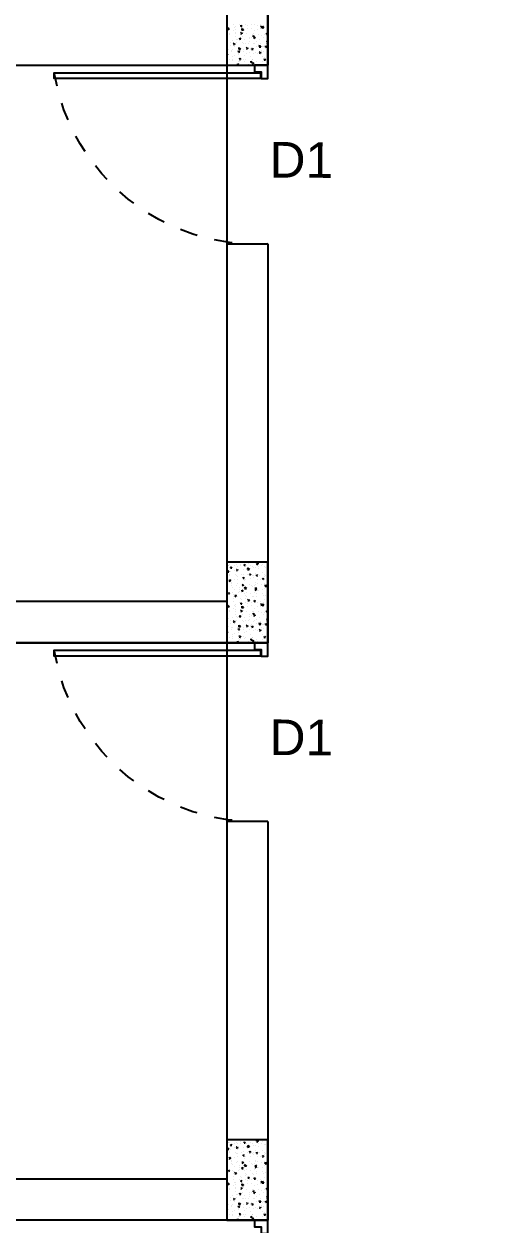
# Model space of a CAD drawing. Header units: metres. Extents: x 0 to 2048, y 111 to 219.
# Drawn here: x 1844.11 to 1846.78, y 158.09 to 164.8 of the extents above; entities that cross this region are included whole.
import ezdxf

# ---------------------------------------------------------------- set-up
doc = ezdxf.new("R2010")
doc.units = ezdxf.units.M
doc.header["$LTSCALE"] = 0.5
doc.header["$MEASUREMENT"] = 0
doc.header["$PDMODE"] = 3
doc.linetypes.add('CONTIN', pattern=[0])
doc.linetypes.add('HIDDEN2', pattern=[0.1875, 0.125, -0.0625])
doc.layers.add('BLK_1_FLR_0_REGULAR_ROOM_1', color=3, linetype='Continuous')
doc.layers.add('layout bou', color=1, linetype='Continuous', lineweight=60)
doc.layers.add('layout bou @ 1', color=1, linetype='Continuous', lineweight=60)
doc.styles.add('PATTA & SITE', font='arial.ttf', dxfattribs={"height": 1.5})
doc.styles.get("Standard").update_dxf_attribs({"font": ''})
doc.styles.get('Standard').set_extended_font_data('Arial Black')
doc.dimstyles.new('Building Arrow', dxfattribs={"dimscale": 0, "dimtxt": 1, "dimasz": 1, "dimexe": 0.18, "dimexo": 0.0625, "dimgap": 0.09, "dimtad": 0, "dimdec": 1, "dimzin": 0, "dimdsep": 46, "dimtxsty": 'Standard', "dimcen": 0.09, "dimse1": 1, "dimse2": 1, "dimclrt": 7, "dimadec": 1, "dimazin": 0, "dimtfac": 1, "dimtdec": 1, "dimtofl": 0, "dimtmove": 0, "dimatfit": 3, "dimfxl": 0, "dimtolj": 1, "dimtzin": 0, "dimarcsym": 0})

# ---------------------------------------------------------------- blocks, each defined once
blk = doc.blocks.new('*D4')
at = {"layer": 'Defpoints', "color": 0, "lineweight": -3}
for p in [(1730.1741, 160.2208), (1730.1741, 160.2208), (1916.2515, 130.4545)]:
    blk.add_point(p, dxfattribs=at)
at = {"layer": 'layout bou', "color": 0, "lineweight": -2}
for p, q in [((1731.1615, 160.0628), (1821.1248, 145.6716)), ((1915.2641, 130.6124), (1825.3008, 145.0036))]:
    blk.add_line(p, q, dxfattribs=at)
at = {"layer": 'layout bou', "color": 0, "lineweight": -3}
for points in [[(1731.1879, 160.2274), (1731.1352, 159.8982), (1730.1741, 160.2208)], [(1915.2904, 130.777), (1915.2378, 130.4478), (1916.2515, 130.4545)]]:
    blk.add_solid(points, dxfattribs=at)
at = {"layer": 'layout bou', "color": 7, "lineweight": 15, "insert": (1823.2128, 145.3376), "char_height": 1, "attachment_point": 5, "rotation": 350.91154}
blk.add_mtext('\\A1;188.4', dxfattribs=at)
blk = doc.blocks.new('*D9')
at = {"layer": 'Defpoints', "color": 0, "lineweight": -3}
for p in [(1764.1257, 208.0316), (1764.1257, 208.0316), (1929.9765, 145.7045)]:
    blk.add_point(p, dxfattribs=at)
at = {"layer": 'layout bou', "color": 0, "lineweight": -2}
for p, q in [((1765.0618, 207.6799), (1845.0867, 177.6063)), ((1929.0405, 146.0562), (1849.0155, 176.1298))]:
    blk.add_line(p, q, dxfattribs=at)
at = {"layer": 'layout bou', "color": 0, "lineweight": -3}
for points in [[(1765.1204, 207.8359), (1765.0031, 207.5239), (1764.1257, 208.0316)], [(1929.0991, 146.2122), (1928.9818, 145.9002), (1929.9765, 145.7045)]]:
    blk.add_solid(points, dxfattribs=at)
at = {"layer": 'layout bou', "color": 7, "lineweight": 15, "insert": (1847.0511, 176.868), "char_height": 1, "attachment_point": 5, "rotation": 339.40364}
blk.add_mtext('\\A1;177.2', dxfattribs=at)

msp = doc.modelspace()

# ---------------------------------------------------------------- linework, layer by layer
at = {"color": 0, "lineweight": -3}
for p, q in [((1845.46887, 168.45084), (1845.46887, 164.57467)), ((1840.13887, 164.57467), (1845.46887, 164.57467)), ((1845.23887, 163.57467), (1845.46887, 163.57467)), ((1845.23887, 163.57467), (1845.23887, 161.57467)), ((1845.46887, 163.57467), (1845.46887, 161.34467)), ((1845.23887, 161.57467), (1840.13887, 161.57467)), ((1845.46887, 161.34467), (1840.13887, 161.34467)), ((1845.23887, 160.34467), (1845.23887, 158.34467)), ((1845.46887, 160.34467), (1845.23887, 160.34467)), ((1845.46887, 160.34467), (1845.46887, 158.11467)), ((1845.23887, 158.34467), (1840.13887, 158.34467)), ((1845.46887, 158.11467), (1840.13887, 158.11467))]:
    msp.add_line(p, q, dxfattribs=at)
at = {"linetype": 'CONTIN', "lineweight": -3, "ltscale": 0.5}
for p, q in [((1845.23892, 165.02467), (1845.23892, 164.57467)), ((1845.46892, 164.57467), (1845.46892, 165.02467)), ((1845.23892, 164.57467), (1845.46892, 164.57467)), ((1845.23887, 161.79467), (1845.23887, 161.34467)), ((1845.46887, 161.79467), (1845.23887, 161.79467)), ((1845.46887, 161.34467), (1845.46887, 161.79467)), ((1845.23887, 161.34467), (1845.46887, 161.34467)), ((1845.23887, 158.56467), (1845.23887, 158.11467)), ((1845.46887, 158.56467), (1845.23887, 158.56467)), ((1845.46887, 158.11467), (1845.46887, 158.56467)), ((1845.23887, 158.11467), (1845.46887, 158.11467))]:
    msp.add_line(p, q, dxfattribs=at)
at = {"lineweight": -3}
for p, q in [((1845.24206, 164.78356), (1845.24154, 164.77758)), ((1845.24154, 164.77759), (1845.24781, 164.77874)), ((1845.24206, 164.78356), (1845.24781, 164.77874)), ((1845.24398, 164.80456), (1845.24398, 164.80456)), ((1845.24761, 164.78102), (1845.24426, 164.77604)), ((1845.24426, 164.77605), (1845.2503, 164.77402)), ((1845.24761, 164.78102), (1845.2503, 164.77401)), ((1845.24809, 164.78475), (1845.24809, 164.78475)), ((1845.27468, 164.76723), (1845.27468, 164.76723)), ((1845.27727, 164.80335), (1845.27727, 164.80335)), ((1845.28424, 164.78348), (1845.28424, 164.78348)), ((1845.28625, 164.77564), (1845.28625, 164.77564)), ((1845.28812, 164.78831), (1845.28812, 164.78831)), ((1845.31056, 164.80213), (1845.31056, 164.80213)), ((1845.31728, 164.79743), (1845.31676, 164.79146)), ((1845.31676, 164.79146), (1845.32303, 164.79262)), ((1845.31728, 164.79743), (1845.32303, 164.79261)), ((1845.32341, 164.77907), (1845.32204, 164.77018)), ((1845.32204, 164.77018), (1845.33154, 164.77129)), ((1845.32374, 164.77876), (1845.33186, 164.77097)), ((1845.33922, 164.76884), (1845.33922, 164.76884)), ((1845.34385, 164.80091), (1845.34385, 164.80091)), ((1845.35321, 164.77948), (1845.35321, 164.77948)), ((1845.3548, 164.79402), (1845.3548, 164.79402)), ((1845.37714, 164.7997), (1845.37714, 164.7997)), ((1845.37887, 164.78124), (1845.37887, 164.78124)), ((1845.3923, 164.80233), (1845.3923, 164.80233)), ((1845.39424, 164.76772), (1845.39424, 164.76772)), ((1845.41043, 164.79848), (1845.41043, 164.79848)), ((1845.41288, 164.77535), (1845.41288, 164.77535)), ((1845.4254, 164.80432), (1845.4254, 164.80432)), ((1845.4287, 164.77928), (1845.4287, 164.77928)), ((1845.43291, 164.79204), (1845.42955, 164.78707)), ((1845.42955, 164.78707), (1845.4356, 164.78505)), ((1845.43291, 164.79204), (1845.43559, 164.78504)), ((1845.43738, 164.79233), (1845.436, 164.78344)), ((1845.43601, 164.78344), (1845.4455, 164.78455)), ((1845.43771, 164.79202), (1845.44583, 164.78423)), ((1845.4434, 164.78285), (1845.4434, 164.78285)), ((1845.44372, 164.79727), (1845.44372, 164.79727)), ((1845.46485, 164.77801), (1845.46485, 164.77801)), ((1845.23892, 164.70921), (1845.24153, 164.70701)), ((1845.23892, 164.70653), (1845.24153, 164.70702)), ((1845.25148, 164.75262), (1845.25148, 164.75262)), ((1845.25308, 164.74688), (1845.25308, 164.74688)), ((1845.25852, 164.70128), (1845.25852, 164.70128)), ((1845.27243, 164.71385), (1845.27243, 164.71385)), ((1845.27987, 164.69699), (1845.27651, 164.69202)), ((1845.27651, 164.69202), (1845.28256, 164.69)), ((1845.27987, 164.69699), (1845.28256, 164.68999)), ((1845.28477, 164.75141), (1845.28477, 164.75141)), ((1845.28586, 164.73493), (1845.28586, 164.73493)), ((1845.28753, 164.75845), (1845.28753, 164.75845)), ((1845.29181, 164.70006), (1845.29181, 164.70006)), ((1845.29252, 164.72057), (1845.29252, 164.72057)), ((1845.29626, 164.71732), (1845.29626, 164.71732)), ((1845.31101, 164.72571), (1845.31048, 164.71973)), ((1845.31048, 164.71973), (1845.31675, 164.72089)), ((1845.31101, 164.72571), (1845.31675, 164.72089)), ((1845.32013, 164.75668), (1845.31677, 164.75171)), ((1845.31678, 164.75171), (1845.32282, 164.74969)), ((1845.31806, 164.75019), (1845.31806, 164.75019)), ((1845.32013, 164.75668), (1845.32282, 164.74968)), ((1845.32368, 164.75717), (1845.32368, 164.75717)), ((1845.3251, 164.69885), (1845.3251, 164.69885)), ((1845.32697, 164.73214), (1845.32697, 164.73214)), ((1845.33126, 164.75551), (1845.33126, 164.75551)), ((1845.33196, 164.69427), (1845.33196, 164.69427)), ((1845.33696, 164.71546), (1845.33696, 164.71546)), ((1845.34127, 164.6972), (1845.34127, 164.6972)), ((1845.35135, 164.74897), (1845.35135, 164.74897)), ((1845.35839, 164.69763), (1845.35839, 164.69763)), ((1845.36312, 164.73087), (1845.36312, 164.73087)), ((1845.36322, 164.72116), (1845.36322, 164.72116)), ((1845.36641, 164.70583), (1845.36641, 164.70583)), ((1845.37661, 164.72786), (1845.37661, 164.72786)), ((1845.38464, 164.74776), (1845.38464, 164.74776)), ((1845.38623, 164.73958), (1845.3857, 164.73361)), ((1845.3857, 164.73361), (1845.39197, 164.73477)), ((1845.38623, 164.73958), (1845.39197, 164.73476)), ((1845.38779, 164.69556), (1845.38779, 164.69556)), ((1845.39264, 164.73235), (1845.38929, 164.72738)), ((1845.38929, 164.72738), (1845.39533, 164.72536)), ((1845.39005, 164.74894), (1845.39005, 164.74894)), ((1845.39168, 164.69641), (1845.39168, 164.69641)), ((1845.39264, 164.73235), (1845.39533, 164.72535)), ((1845.40256, 164.70456), (1845.40256, 164.70456)), ((1845.41793, 164.74654), (1845.41793, 164.74654)), ((1845.42289, 164.71703), (1845.42289, 164.71703)), ((1845.42497, 164.6952), (1845.42497, 164.6952)), ((1845.43369, 164.74141), (1845.43369, 164.74141)), ((1845.44115, 164.72947), (1845.44115, 164.72947)), ((1845.45122, 164.74533), (1845.45122, 164.74533)), ((1845.45788, 164.75522), (1845.45788, 164.75522)), ((1845.45826, 164.69398), (1845.45826, 164.69398)), ((1845.46145, 164.75346), (1845.46092, 164.74748)), ((1845.46092, 164.74749), (1845.46719, 164.74864)), ((1845.46145, 164.75346), (1845.46719, 164.74864)), ((1845.46516, 164.70802), (1845.4618, 164.70305)), ((1845.46181, 164.70305), (1845.46785, 164.70102)), ((1845.46516, 164.70802), (1845.46785, 164.70102)), ((1845.4679, 164.6969), (1845.4679, 164.6969)), ((1845.46814, 164.75298), (1845.46814, 164.75298)), ((1845.23961, 164.6373), (1845.23892, 164.63628)), ((1845.23892, 164.63144), (1845.24229, 164.63031)), ((1845.23961, 164.6373), (1845.24229, 164.6303)), ((1845.2466, 164.66313), (1845.2466, 164.66313)), ((1845.26139, 164.68373), (1845.26139, 164.68373)), ((1845.26469, 164.65869), (1845.26469, 164.65869)), ((1845.26493, 164.65077), (1845.26493, 164.65077)), ((1845.27017, 164.66046), (1845.27017, 164.66046)), ((1845.28135, 164.62817), (1845.28135, 164.62817)), ((1845.28361, 164.68155), (1845.28361, 164.68155)), ((1845.29821, 164.64955), (1845.29821, 164.64955)), ((1845.30083, 164.65742), (1845.30083, 164.65742)), ((1845.30413, 164.63239), (1845.30413, 164.63239)), ((1845.30473, 164.65398), (1845.30421, 164.648)), ((1845.30421, 164.64801), (1845.31047, 164.64917)), ((1845.30473, 164.65398), (1845.31048, 164.64916)), ((1845.30686, 164.67235), (1845.30548, 164.66345)), ((1845.30549, 164.66346), (1845.31499, 164.66456)), ((1845.30627, 164.65901), (1845.30627, 164.65901)), ((1845.30719, 164.67203), (1845.31531, 164.66424)), ((1845.3315, 164.64834), (1845.3315, 164.64834)), ((1845.33471, 164.66207), (1845.33471, 164.66207)), ((1845.34027, 164.63111), (1845.34027, 164.63111)), ((1845.35238, 164.67266), (1845.34903, 164.66769)), ((1845.34903, 164.66769), (1845.35507, 164.66566)), ((1845.35128, 164.63888), (1845.35128, 164.63888)), ((1845.35238, 164.67266), (1845.35507, 164.66566)), ((1845.36479, 164.64712), (1845.36479, 164.64712)), ((1845.3714, 164.66796), (1845.3714, 164.66796)), ((1845.37323, 164.66284), (1845.37323, 164.66284)), ((1845.37436, 164.67448), (1845.37436, 164.67448)), ((1845.37995, 164.66786), (1845.37943, 164.66188)), ((1845.37943, 164.66188), (1845.38569, 164.66304)), ((1845.37995, 164.66786), (1845.3857, 164.66304)), ((1845.38554, 164.64218), (1845.38554, 164.64218)), ((1845.39808, 164.6459), (1845.39808, 164.6459)), ((1845.40585, 164.67953), (1845.40585, 164.67953)), ((1845.41084, 164.64165), (1845.41084, 164.64165)), ((1845.42083, 164.68561), (1845.41945, 164.67671)), ((1845.41945, 164.67672), (1845.42895, 164.67782)), ((1845.42116, 164.68529), (1845.42927, 164.6775)), ((1845.4249, 164.64833), (1845.42154, 164.64336)), ((1845.42154, 164.64336), (1845.42759, 164.64133)), ((1845.4249, 164.64833), (1845.42759, 164.64133)), ((1845.43137, 164.64469), (1845.43137, 164.64469)), ((1845.4329, 164.65871), (1845.4329, 164.65871)), ((1845.43889, 164.67609), (1845.43889, 164.67609)), ((1845.442, 164.67825), (1845.442, 164.67825)), ((1845.4453, 164.65322), (1845.4453, 164.65322)), ((1845.45464, 164.67576), (1845.46091, 164.67692)), ((1845.45517, 164.68173), (1845.45465, 164.67575)), ((1845.45517, 164.68173), (1845.46092, 164.67691)), ((1845.46466, 164.64347), (1845.46466, 164.64347)), ((1845.23913, 164.60005), (1845.23913, 164.60005)), ((1845.25661, 164.60482), (1845.25661, 164.60482)), ((1845.26792, 164.60708), (1845.26792, 164.60708)), ((1845.26967, 164.62082), (1845.26967, 164.62082)), ((1845.27242, 164.59883), (1845.27242, 164.59883)), ((1845.27909, 164.57478), (1845.27909, 164.57478)), ((1845.29846, 164.58226), (1845.29793, 164.57628)), ((1845.29793, 164.57628), (1845.3042, 164.57744)), ((1845.29846, 164.58226), (1845.3042, 164.57743)), ((1845.30571, 164.59761), (1845.30571, 164.59761)), ((1845.31212, 164.61297), (1845.30877, 164.608)), ((1845.30877, 164.608), (1845.31481, 164.60597)), ((1845.30911, 164.59451), (1845.30911, 164.59451)), ((1845.31212, 164.61297), (1845.31481, 164.60597)), ((1845.31628, 164.60069), (1845.31628, 164.60069)), ((1845.33245, 164.60869), (1845.33245, 164.60869)), ((1845.339, 164.5964), (1845.339, 164.5964)), ((1845.34357, 164.60608), (1845.34357, 164.60608)), ((1845.36129, 164.58056), (1845.36129, 164.58056)), ((1845.3721, 164.62109), (1845.3721, 164.62109)), ((1845.37229, 164.59518), (1845.37229, 164.59518)), ((1845.37368, 164.59613), (1845.37315, 164.59015)), ((1845.37315, 164.59016), (1845.37942, 164.59131)), ((1845.37368, 164.59613), (1845.37942, 164.59131)), ((1845.37971, 164.60481), (1845.37971, 164.60481)), ((1845.38464, 164.58864), (1845.38128, 164.58367)), ((1845.38128, 164.58367), (1845.38732, 164.58164)), ((1845.38301, 164.57977), (1845.38301, 164.57977)), ((1845.38324, 164.60452), (1845.38324, 164.60452)), ((1845.38328, 164.5888), (1845.38328, 164.5888)), ((1845.38464, 164.58864), (1845.38732, 164.58164)), ((1845.40427, 164.57888), (1845.40362, 164.57467)), ((1845.4046, 164.57857), (1845.40866, 164.57467)), ((1845.40558, 164.59397), (1845.40558, 164.59397)), ((1845.41916, 164.5785), (1845.41916, 164.5785)), ((1845.43664, 164.62271), (1845.43664, 164.62271)), ((1845.43887, 164.59275), (1845.43887, 164.59275)), ((1845.44291, 164.60039), (1845.44291, 164.60039)), ((1845.4489, 164.61001), (1845.44837, 164.60403)), ((1845.44837, 164.60403), (1845.45464, 164.60519)), ((1845.4489, 164.61001), (1845.45464, 164.60518)), ((1845.45028, 164.61535), (1845.45028, 164.61535)), ((1845.24251, 161.74926), (1845.24113, 161.74037)), ((1845.24113, 161.74037), (1845.25063, 161.74148)), ((1845.24284, 161.74895), (1845.25096, 161.74116)), ((1845.24616, 161.77892), (1845.24616, 161.77892)), ((1845.24626, 161.79174), (1845.24626, 161.79174)), ((1845.24988, 161.77765), (1845.24988, 161.77765)), ((1845.25429, 161.78057), (1845.25429, 161.78057)), ((1845.25928, 161.7427), (1845.25928, 161.7427)), ((1845.26084, 161.76874), (1845.26032, 161.76276)), ((1845.26032, 161.76276), (1845.26658, 161.76392)), ((1845.26084, 161.76874), (1845.26659, 161.76392)), ((1845.28317, 161.77643), (1845.28317, 161.77643)), ((1845.28366, 161.75076), (1845.28366, 161.75076)), ((1845.29044, 161.7793), (1845.29044, 161.7793)), ((1845.29117, 161.75879), (1845.29117, 161.75879)), ((1845.29584, 161.75442), (1845.29248, 161.74944)), ((1845.29248, 161.74945), (1845.29853, 161.74742)), ((1845.29373, 161.75427), (1845.29373, 161.75427)), ((1845.29584, 161.75442), (1845.29853, 161.74742)), ((1845.29709, 161.77184), (1845.29709, 161.77184)), ((1845.31312, 161.78275), (1845.31312, 161.78275)), ((1845.31646, 161.77522), (1845.31646, 161.77522)), ((1845.32988, 161.75299), (1845.32988, 161.75299)), ((1845.33606, 161.78261), (1845.33554, 161.77663)), ((1845.33554, 161.77664), (1845.3418, 161.7778)), ((1845.33606, 161.78261), (1845.34181, 161.77779)), ((1845.34819, 161.75237), (1845.34819, 161.75237)), ((1845.34975, 161.774), (1845.34975, 161.774)), ((1845.35647, 161.76252), (1845.35509, 161.75363)), ((1845.3551, 161.75363), (1845.3646, 161.75474)), ((1845.3568, 161.76221), (1845.36492, 161.75442)), ((1845.36101, 161.78984), (1845.36101, 161.78984)), ((1845.37279, 161.77862), (1845.37279, 161.77862)), ((1845.38304, 161.77278), (1845.38304, 161.77278)), ((1845.38785, 161.76477), (1845.38785, 161.76477)), ((1845.40045, 161.76353), (1845.40045, 161.76353)), ((1845.40128, 161.78586), (1845.40128, 161.78586)), ((1845.40862, 161.78978), (1845.40526, 161.7848)), ((1845.40526, 161.78481), (1845.4113, 161.78278)), ((1845.40862, 161.78978), (1845.4113, 161.78278)), ((1845.41075, 161.79051), (1845.41702, 161.79167)), ((1845.41112, 161.79467), (1845.41076, 161.79051)), ((1845.41344, 161.79467), (1845.41703, 161.79167)), ((1845.41633, 161.77157), (1845.41633, 161.77157)), ((1845.4178, 161.75849), (1845.4178, 161.75849)), ((1845.4349, 161.7751), (1845.4349, 161.7751)), ((1845.43975, 161.78246), (1845.43975, 161.78246)), ((1845.44962, 161.77035), (1845.44962, 161.77035)), ((1845.45238, 161.76638), (1845.45238, 161.76638)), ((1845.24175, 161.68497), (1845.24175, 161.68497)), ((1845.24401, 161.73835), (1845.24401, 161.73835)), ((1845.25558, 161.69473), (1845.25222, 161.68975)), ((1845.25222, 161.68976), (1845.25827, 161.68773)), ((1845.25457, 161.69701), (1845.25404, 161.69103)), ((1845.25404, 161.69104), (1845.26031, 161.69219)), ((1845.25457, 161.69701), (1845.26031, 161.69219)), ((1845.25558, 161.69473), (1845.25826, 161.68773)), ((1845.25617, 161.7206), (1845.25617, 161.7206)), ((1845.25629, 161.72714), (1845.25629, 161.72714)), ((1845.26378, 161.6752), (1845.26378, 161.6752)), ((1845.26759, 161.67954), (1845.26759, 161.67954)), ((1845.2814, 161.69737), (1845.2814, 161.69737)), ((1845.28958, 161.72592), (1845.28958, 161.72592)), ((1845.29484, 161.71846), (1845.29484, 161.71846)), ((1845.29707, 161.67398), (1845.29707, 161.67398)), ((1845.29872, 161.71639), (1845.29872, 161.71639)), ((1845.30118, 161.70047), (1845.30118, 161.70047)), ((1845.32287, 161.72471), (1845.32287, 161.72471)), ((1845.32313, 161.72443), (1845.32313, 161.72443)), ((1845.32979, 161.71089), (1845.32926, 161.70491)), ((1845.32926, 161.70491), (1845.33553, 161.70607)), ((1845.32979, 161.71089), (1845.33553, 161.70606)), ((1845.33036, 161.67277), (1845.33036, 161.67277)), ((1845.33317, 161.72796), (1845.33317, 161.72796)), ((1845.33816, 161.69009), (1845.33816, 161.69009)), ((1845.34594, 161.69899), (1845.34594, 161.69899)), ((1845.35615, 161.72349), (1845.35615, 161.72349)), ((1845.36835, 161.73009), (1845.365, 161.72511)), ((1845.365, 161.72512), (1845.37104, 161.72309)), ((1845.36835, 161.73009), (1845.37104, 161.72309)), ((1845.36932, 161.72669), (1845.36932, 161.72669)), ((1845.37262, 161.70165), (1845.37262, 161.70165)), ((1845.3828, 161.7203), (1845.3828, 161.7203)), ((1845.38559, 161.71139), (1845.38559, 161.71139)), ((1845.38944, 161.72227), (1845.38944, 161.72227)), ((1845.39677, 161.67909), (1845.39677, 161.67909)), ((1845.39902, 161.73247), (1845.39902, 161.73247)), ((1845.40501, 161.72476), (1845.40448, 161.71878)), ((1845.40448, 161.71879), (1845.41075, 161.71994)), ((1845.40501, 161.72476), (1845.41075, 161.71994)), ((1845.40876, 161.70038), (1845.40876, 161.70038)), ((1845.41206, 161.67534), (1845.41206, 161.67534)), ((1845.42273, 161.72106), (1845.42273, 161.72106)), ((1845.42781, 161.70018), (1845.42781, 161.70018)), ((1845.44087, 161.70576), (1845.43751, 161.70078)), ((1845.43751, 161.70079), (1845.44356, 161.69876)), ((1845.43989, 161.73723), (1845.43989, 161.73723)), ((1845.44087, 161.70576), (1845.44356, 161.69875)), ((1845.4482, 161.67407), (1845.4482, 161.67407)), ((1845.44976, 161.72414), (1845.44976, 161.72414)), ((1845.45012, 161.713), (1845.45012, 161.713)), ((1845.45602, 161.71984), (1845.45602, 161.71984)), ((1845.23949, 161.63159), (1845.23949, 161.63159)), ((1845.24829, 161.62528), (1845.24777, 161.61931)), ((1845.24777, 161.61931), (1845.25403, 161.62047)), ((1845.24829, 161.62528), (1845.25404, 161.62046)), ((1845.26618, 161.66228), (1845.26618, 161.66228)), ((1845.27083, 161.62386), (1845.27083, 161.62386)), ((1845.27089, 161.65451), (1845.27089, 161.65451)), ((1845.27587, 161.61664), (1845.27587, 161.61664)), ((1845.27915, 161.64399), (1845.27915, 161.64399)), ((1845.28783, 161.61071), (1845.28447, 161.60573)), ((1845.28448, 161.60574), (1845.29052, 161.60371)), ((1845.28783, 161.61071), (1845.29052, 161.6037)), ((1845.29033, 161.61169), (1845.29033, 161.61169)), ((1845.29258, 161.66508), (1845.29258, 161.66508)), ((1845.30411, 161.62264), (1845.30411, 161.62264)), ((1845.30703, 161.65324), (1845.30703, 161.65324)), ((1845.31033, 161.6282), (1845.31033, 161.6282)), ((1845.31119, 161.64215), (1845.31119, 161.64215)), ((1845.32351, 161.63916), (1845.32299, 161.63318)), ((1845.32299, 161.63319), (1845.32925, 161.63434)), ((1845.32351, 161.63916), (1845.32926, 161.63434)), ((1845.32809, 161.6704), (1845.32474, 161.66542)), ((1845.32474, 161.66543), (1845.33078, 161.6634)), ((1845.32809, 161.6704), (1845.33078, 161.66339)), ((1845.33314, 161.66611), (1845.33314, 161.66611)), ((1845.3374, 161.62142), (1845.3374, 161.62142)), ((1845.33992, 161.6558), (1845.33854, 161.6469)), ((1845.33855, 161.64691), (1845.34804, 161.64801)), ((1845.34025, 161.65548), (1845.34837, 161.64769)), ((1845.34316, 161.60779), (1845.34316, 161.60779)), ((1845.34368, 161.6456), (1845.34368, 161.6456)), ((1845.34647, 161.62693), (1845.34647, 161.62693)), ((1845.36365, 161.67155), (1845.36365, 161.67155)), ((1845.37069, 161.62021), (1845.37069, 161.62021)), ((1845.3776, 161.66378), (1845.3776, 161.66378)), ((1845.38108, 161.60462), (1845.38108, 161.60462)), ((1845.38333, 161.65801), (1845.38333, 161.65801)), ((1845.39281, 161.66198), (1845.39281, 161.66198)), ((1845.39451, 161.62571), (1845.39451, 161.62571)), ((1845.39694, 161.67034), (1845.39694, 161.67034)), ((1845.40061, 161.64607), (1845.39725, 161.64109)), ((1845.39725, 161.6411), (1845.4033, 161.63907)), ((1845.3982, 161.64706), (1845.40447, 161.64822)), ((1845.39873, 161.65303), (1845.39821, 161.64706)), ((1845.39873, 161.65303), (1845.40448, 161.64821)), ((1845.40061, 161.64607), (1845.40329, 161.63906)), ((1845.40398, 161.61899), (1845.40398, 161.61899)), ((1845.41704, 161.63747), (1845.41704, 161.63747)), ((1845.43023, 161.66912), (1845.43023, 161.66912)), ((1845.43727, 161.61778), (1845.43727, 161.61778)), ((1845.43782, 161.64186), (1845.43782, 161.64186)), ((1845.44561, 161.60624), (1845.44561, 161.60624)), ((1845.44787, 161.65962), (1845.44787, 161.65962)), ((1845.4515, 161.64904), (1845.4515, 161.64904)), ((1845.45388, 161.66905), (1845.4525, 161.66016)), ((1845.45251, 161.66016), (1845.46201, 161.66127)), ((1845.45421, 161.66874), (1845.46233, 161.66095)), ((1845.45648, 161.61116), (1845.45648, 161.61116)), ((1845.45977, 161.66582), (1845.45977, 161.66582)), ((1845.46352, 161.6679), (1845.46352, 161.6679)), ((1845.24202, 161.55356), (1845.24149, 161.54758)), ((1845.24149, 161.54759), (1845.24776, 161.54874)), ((1845.24202, 161.55356), (1845.24776, 161.54874)), ((1845.24394, 161.57456), (1845.24394, 161.57456)), ((1845.24757, 161.55102), (1845.24421, 161.54604)), ((1845.24421, 161.54605), (1845.25026, 161.54402)), ((1845.24475, 161.57979), (1845.24475, 161.57979)), ((1845.24757, 161.55102), (1845.25026, 161.54401)), ((1845.24804, 161.55475), (1845.24804, 161.55475)), ((1845.27619, 161.60396), (1845.27619, 161.60396)), ((1845.27689, 161.59061), (1845.27689, 161.59061)), ((1845.27723, 161.57335), (1845.27723, 161.57335)), ((1845.28419, 161.55348), (1845.28419, 161.55348)), ((1845.2862, 161.54564), (1845.2862, 161.54564)), ((1845.28807, 161.55831), (1845.28807, 161.55831)), ((1845.31052, 161.57213), (1845.31052, 161.57213)), ((1845.31532, 161.59033), (1845.31532, 161.59033)), ((1845.31724, 161.56743), (1845.31671, 161.56146)), ((1845.31671, 161.56146), (1845.32298, 161.56262)), ((1845.31724, 161.56743), (1845.32298, 161.56261)), ((1845.3212, 161.58383), (1845.3212, 161.58383)), ((1845.32337, 161.54907), (1845.32199, 161.54018)), ((1845.32199, 161.54018), (1845.33149, 161.54129)), ((1845.3237, 161.54876), (1845.33182, 161.54097)), ((1845.33917, 161.53884), (1845.33917, 161.53884)), ((1845.34143, 161.59222), (1845.34143, 161.59222)), ((1845.34381, 161.57091), (1845.34381, 161.57091)), ((1845.34977, 161.6019), (1845.34977, 161.6019)), ((1845.35317, 161.54948), (1845.35317, 161.54948)), ((1845.35476, 161.56402), (1845.35476, 161.56402)), ((1845.36034, 161.58637), (1845.35699, 161.5814)), ((1845.35699, 161.5814), (1845.36303, 161.57938)), ((1845.36034, 161.58637), (1845.36303, 161.57937)), ((1845.3771, 161.5697), (1845.3771, 161.5697)), ((1845.37882, 161.55124), (1845.37882, 161.55124)), ((1845.38592, 161.60062), (1845.38592, 161.60062)), ((1845.38921, 161.57559), (1845.38921, 161.57559)), ((1845.39246, 161.58131), (1845.39193, 161.57533)), ((1845.39193, 161.57534), (1845.3982, 161.57649)), ((1845.39226, 161.57233), (1845.39226, 161.57233)), ((1845.39246, 161.58131), (1845.3982, 161.57649)), ((1845.3942, 161.53772), (1845.3942, 161.53772)), ((1845.40282, 161.60367), (1845.40282, 161.60367)), ((1845.41038, 161.56848), (1845.41038, 161.56848)), ((1845.41283, 161.54535), (1845.41283, 161.54535)), ((1845.42536, 161.57432), (1845.42536, 161.57432)), ((1845.42865, 161.54928), (1845.42865, 161.54928)), ((1845.43286, 161.56204), (1845.4295, 161.55707)), ((1845.42951, 161.55707), (1845.43555, 161.55505)), ((1845.43286, 161.56204), (1845.43555, 161.55504)), ((1845.43733, 161.56233), (1845.43595, 161.55344)), ((1845.43596, 161.55344), (1845.44546, 161.55455)), ((1845.43766, 161.56202), (1845.44578, 161.55423)), ((1845.44336, 161.55285), (1845.44336, 161.55285)), ((1845.44367, 161.56727), (1845.44367, 161.56727)), ((1845.44783, 161.58354), (1845.44783, 161.58354)), ((1845.4648, 161.54801), (1845.4648, 161.54801)), ((1845.46767, 161.59518), (1845.46715, 161.58921)), ((1845.46715, 161.58921), (1845.46887, 161.58953)), ((1845.46767, 161.59518), (1845.46887, 161.59418)), ((1845.23887, 161.47921), (1845.24149, 161.47701)), ((1845.23887, 161.47653), (1845.24148, 161.47702)), ((1845.25144, 161.52262), (1845.25144, 161.52262)), ((1845.25303, 161.51688), (1845.25303, 161.51688)), ((1845.25848, 161.47128), (1845.25848, 161.47128)), ((1845.27238, 161.48385), (1845.27238, 161.48385)), ((1845.27464, 161.53723), (1845.27464, 161.53723)), ((1845.28472, 161.52141), (1845.28472, 161.52141)), ((1845.28581, 161.50493), (1845.28581, 161.50493)), ((1845.28748, 161.52845), (1845.28748, 161.52845)), ((1845.29247, 161.49057), (1845.29247, 161.49057)), ((1845.29621, 161.48732), (1845.29621, 161.48732)), ((1845.31043, 161.48973), (1845.3167, 161.49089)), ((1845.31096, 161.49571), (1845.31044, 161.48973)), ((1845.31096, 161.49571), (1845.31671, 161.49089)), ((1845.32008, 161.52668), (1845.31673, 161.52171)), ((1845.31673, 161.52171), (1845.32277, 161.51969)), ((1845.31801, 161.52019), (1845.31801, 161.52019)), ((1845.32008, 161.52668), (1845.32277, 161.51968)), ((1845.32363, 161.52717), (1845.32363, 161.52717)), ((1845.32693, 161.50214), (1845.32693, 161.50214)), ((1845.33121, 161.52551), (1845.33121, 161.52551)), ((1845.33691, 161.48546), (1845.33691, 161.48546)), ((1845.3513, 161.51897), (1845.3513, 161.51897)), ((1845.36307, 161.50087), (1845.36307, 161.50087)), ((1845.36318, 161.49116), (1845.36318, 161.49116)), ((1845.36637, 161.47583), (1845.36637, 161.47583)), ((1845.37657, 161.49786), (1845.37657, 161.49786)), ((1845.38459, 161.51776), (1845.38459, 161.51776)), ((1845.38565, 161.50361), (1845.39192, 161.50477)), ((1845.38618, 161.50958), (1845.38566, 161.50361)), ((1845.38618, 161.50958), (1845.39193, 161.50476)), ((1845.3926, 161.50235), (1845.38924, 161.49738)), ((1845.38924, 161.49738), (1845.39529, 161.49536)), ((1845.39, 161.51894), (1845.39, 161.51894)), ((1845.3926, 161.50235), (1845.39529, 161.49535)), ((1845.40251, 161.47456), (1845.40251, 161.47456)), ((1845.41788, 161.51654), (1845.41788, 161.51654)), ((1845.42284, 161.48703), (1845.42284, 161.48703)), ((1845.43364, 161.51141), (1845.43364, 161.51141)), ((1845.4411, 161.49947), (1845.4411, 161.49947)), ((1845.45117, 161.51533), (1845.45117, 161.51533)), ((1845.45784, 161.52522), (1845.45784, 161.52522)), ((1845.46087, 161.51749), (1845.46714, 161.51864)), ((1845.4614, 161.52346), (1845.46088, 161.51748)), ((1845.4614, 161.52346), (1845.46714, 161.51864)), ((1845.46511, 161.47802), (1845.46176, 161.47305)), ((1845.46176, 161.47305), (1845.4678, 161.47102)), ((1845.46511, 161.47802), (1845.4678, 161.47102)), ((1845.46809, 161.52298), (1845.46809, 161.52298)), ((1845.23956, 161.4073), (1845.23887, 161.40628)), ((1845.23956, 161.4073), (1845.24225, 161.4003)), ((1845.24656, 161.43313), (1845.24656, 161.43313)), ((1845.26134, 161.45373), (1845.26134, 161.45373)), ((1845.26464, 161.42869), (1845.26464, 161.42869)), ((1845.26488, 161.42077), (1845.26488, 161.42077)), ((1845.27013, 161.43046), (1845.27013, 161.43046)), ((1845.27982, 161.46699), (1845.27647, 161.46202)), ((1845.27647, 161.46202), (1845.28251, 161.46)), ((1845.27982, 161.46699), (1845.28251, 161.45999)), ((1845.28356, 161.45155), (1845.28356, 161.45155)), ((1845.29177, 161.47006), (1845.29177, 161.47006)), ((1845.29817, 161.41955), (1845.29817, 161.41955)), ((1845.30079, 161.42742), (1845.30079, 161.42742)), ((1845.30469, 161.42398), (1845.30416, 161.418)), ((1845.30416, 161.41801), (1845.31043, 161.41917)), ((1845.30469, 161.42398), (1845.31043, 161.41916)), ((1845.30682, 161.44235), (1845.30544, 161.43345)), ((1845.30544, 161.43346), (1845.31494, 161.43456)), ((1845.30622, 161.42901), (1845.30622, 161.42901)), ((1845.30715, 161.44203), (1845.31526, 161.43424)), ((1845.32506, 161.46885), (1845.32506, 161.46885)), ((1845.33146, 161.41834), (1845.33146, 161.41834)), ((1845.33191, 161.46427), (1845.33191, 161.46427)), ((1845.33466, 161.43207), (1845.33466, 161.43207)), ((1845.34122, 161.4672), (1845.34122, 161.4672)), ((1845.35234, 161.44266), (1845.34898, 161.43769)), ((1845.34898, 161.43769), (1845.35502, 161.43566)), ((1845.35123, 161.40888), (1845.35123, 161.40888)), ((1845.35234, 161.44266), (1845.35502, 161.43566)), ((1845.35834, 161.46763), (1845.35834, 161.46763)), ((1845.36475, 161.41712), (1845.36475, 161.41712)), ((1845.37135, 161.43796), (1845.37135, 161.43796)), ((1845.37319, 161.43284), (1845.37319, 161.43284)), ((1845.37431, 161.44448), (1845.37431, 161.44448)), ((1845.3799, 161.43786), (1845.37938, 161.43188)), ((1845.37938, 161.43188), (1845.38565, 161.43304)), ((1845.3799, 161.43786), (1845.38565, 161.43304)), ((1845.38549, 161.41218), (1845.38549, 161.41218)), ((1845.38775, 161.46556), (1845.38775, 161.46556)), ((1845.39163, 161.46641), (1845.39163, 161.46641)), ((1845.39804, 161.4159), (1845.39804, 161.4159)), ((1845.40581, 161.44953), (1845.40581, 161.44953)), ((1845.41079, 161.41165), (1845.41079, 161.41165)), ((1845.42078, 161.45561), (1845.4194, 161.44671)), ((1845.41941, 161.44672), (1845.4289, 161.44782)), ((1845.42111, 161.45529), (1845.42923, 161.4475)), ((1845.42485, 161.41833), (1845.4215, 161.41336)), ((1845.4215, 161.41336), (1845.42754, 161.41133)), ((1845.42485, 161.41833), (1845.42754, 161.41133)), ((1845.42492, 161.4652), (1845.42492, 161.4652)), ((1845.43133, 161.41469), (1845.43133, 161.41469)), ((1845.43285, 161.42871), (1845.43285, 161.42871)), ((1845.43884, 161.44609), (1845.43884, 161.44609)), ((1845.44195, 161.44825), (1845.44195, 161.44825)), ((1845.44525, 161.42322), (1845.44525, 161.42322)), ((1845.45512, 161.45173), (1845.4546, 161.44575)), ((1845.4546, 161.44576), (1845.46087, 161.44692)), ((1845.45512, 161.45173), (1845.46087, 161.44691)), ((1845.45821, 161.46398), (1845.45821, 161.46398)), ((1845.46461, 161.41347), (1845.46461, 161.41347)), ((1845.46785, 161.4669), (1845.46785, 161.4669)), ((1845.23887, 161.40144), (1845.24225, 161.40031)), ((1845.23909, 161.37005), (1845.23909, 161.37005)), ((1845.25657, 161.37482), (1845.25657, 161.37482)), ((1845.26787, 161.37708), (1845.26787, 161.37708)), ((1845.26963, 161.39082), (1845.26963, 161.39082)), ((1845.27238, 161.36883), (1845.27238, 161.36883)), ((1845.27905, 161.34478), (1845.27905, 161.34478)), ((1845.2813, 161.39817), (1845.2813, 161.39817)), ((1845.29788, 161.34628), (1845.30415, 161.34744)), ((1845.29841, 161.35226), (1845.29789, 161.34628)), ((1845.29841, 161.35226), (1845.30416, 161.34743)), ((1845.30408, 161.40239), (1845.30408, 161.40239)), ((1845.30567, 161.36761), (1845.30567, 161.36761)), ((1845.31207, 161.38297), (1845.30872, 161.378)), ((1845.30872, 161.378), (1845.31476, 161.37597)), ((1845.30907, 161.36451), (1845.30907, 161.36451)), ((1845.31207, 161.38297), (1845.31476, 161.37597)), ((1845.31623, 161.37069), (1845.31623, 161.37069)), ((1845.3324, 161.37869), (1845.3324, 161.37869)), ((1845.33895, 161.3664), (1845.33895, 161.3664)), ((1845.34023, 161.40111), (1845.34023, 161.40111)), ((1845.34352, 161.37608), (1845.34352, 161.37608)), ((1845.36124, 161.35056), (1845.36124, 161.35056)), ((1845.37206, 161.39109), (1845.37206, 161.39109)), ((1845.37224, 161.36518), (1845.37224, 161.36518)), ((1845.3731, 161.36016), (1845.37937, 161.36131)), ((1845.37363, 161.36613), (1845.37311, 161.36015)), ((1845.37363, 161.36613), (1845.37937, 161.36131)), ((1845.37967, 161.37481), (1845.37967, 161.37481)), ((1845.38459, 161.35864), (1845.38123, 161.35367)), ((1845.38123, 161.35367), (1845.38728, 161.35164)), ((1845.38296, 161.34977), (1845.38296, 161.34977)), ((1845.3832, 161.37452), (1845.3832, 161.37452)), ((1845.38323, 161.3588), (1845.38323, 161.3588)), ((1845.38459, 161.35864), (1845.38728, 161.35164)), ((1845.40423, 161.34888), (1845.40358, 161.34467)), ((1845.40456, 161.34857), (1845.40862, 161.34467)), ((1845.40553, 161.36397), (1845.40553, 161.36397)), ((1845.41911, 161.3485), (1845.41911, 161.3485)), ((1845.43659, 161.39271), (1845.43659, 161.39271)), ((1845.43882, 161.36275), (1845.43882, 161.36275)), ((1845.44286, 161.37039), (1845.44286, 161.37039)), ((1845.44832, 161.37403), (1845.45459, 161.37519)), ((1845.44885, 161.38001), (1845.44833, 161.37403)), ((1845.44885, 161.38001), (1845.45459, 161.37518)), ((1845.45024, 161.38535), (1845.45024, 161.38535)), ((1845.24251, 158.51926), (1845.24113, 158.51037)), ((1845.24284, 158.51895), (1845.25096, 158.51116)), ((1845.24616, 158.54892), (1845.24616, 158.54892)), ((1845.24626, 158.56174), (1845.24626, 158.56174)), ((1845.24988, 158.54765), (1845.24988, 158.54765)), ((1845.25429, 158.55057), (1845.25429, 158.55057)), ((1845.26084, 158.53874), (1845.26032, 158.53276)), ((1845.26032, 158.53276), (1845.26658, 158.53392)), ((1845.26084, 158.53874), (1845.26659, 158.53392)), ((1845.28317, 158.54643), (1845.28317, 158.54643)), ((1845.28366, 158.52076), (1845.28366, 158.52076)), ((1845.29044, 158.5493), (1845.29044, 158.5493)), ((1845.29117, 158.52879), (1845.29117, 158.52879)), ((1845.29584, 158.52442), (1845.29248, 158.51944)), ((1845.29248, 158.51945), (1845.29853, 158.51742)), ((1845.29373, 158.52427), (1845.29373, 158.52427)), ((1845.29584, 158.52442), (1845.29853, 158.51742)), ((1845.29709, 158.54184), (1845.29709, 158.54184)), ((1845.31312, 158.55275), (1845.31312, 158.55275)), ((1845.31646, 158.54522), (1845.31646, 158.54522)), ((1845.32988, 158.52299), (1845.32988, 158.52299)), ((1845.33606, 158.55261), (1845.33554, 158.54663)), ((1845.33554, 158.54664), (1845.3418, 158.5478)), ((1845.33606, 158.55261), (1845.34181, 158.54779)), ((1845.34819, 158.52237), (1845.34819, 158.52237)), ((1845.34975, 158.544), (1845.34975, 158.544)), ((1845.35647, 158.53252), (1845.35509, 158.52363)), ((1845.3551, 158.52363), (1845.3646, 158.52474)), ((1845.3568, 158.53221), (1845.36492, 158.52442)), ((1845.36101, 158.55984), (1845.36101, 158.55984)), ((1845.37279, 158.54862), (1845.37279, 158.54862)), ((1845.38304, 158.54278), (1845.38304, 158.54278)), ((1845.38785, 158.53477), (1845.38785, 158.53477)), ((1845.40045, 158.53353), (1845.40045, 158.53353)), ((1845.40128, 158.55586), (1845.40128, 158.55586)), ((1845.40862, 158.55978), (1845.40526, 158.5548)), ((1845.40526, 158.55481), (1845.4113, 158.55278)), ((1845.40862, 158.55978), (1845.4113, 158.55278)), ((1845.41075, 158.56051), (1845.41702, 158.56167)), ((1845.41112, 158.56467), (1845.41076, 158.56051)), ((1845.41344, 158.56467), (1845.41703, 158.56167)), ((1845.41633, 158.54157), (1845.41633, 158.54157)), ((1845.4178, 158.52849), (1845.4178, 158.52849)), ((1845.4349, 158.5451), (1845.4349, 158.5451)), ((1845.43975, 158.55246), (1845.43975, 158.55246)), ((1845.44962, 158.54035), (1845.44962, 158.54035)), ((1845.45238, 158.53638), (1845.45238, 158.53638)), ((1845.24113, 158.51037), (1845.25063, 158.51148)), ((1845.24175, 158.45497), (1845.24175, 158.45497)), ((1845.24401, 158.50835), (1845.24401, 158.50835)), ((1845.25558, 158.46473), (1845.25222, 158.45975)), ((1845.25222, 158.45976), (1845.25827, 158.45773)), ((1845.25457, 158.46701), (1845.25404, 158.46103)), ((1845.25404, 158.46104), (1845.26031, 158.46219)), ((1845.25457, 158.46701), (1845.26031, 158.46219)), ((1845.25558, 158.46473), (1845.25826, 158.45773)), ((1845.25617, 158.4906), (1845.25617, 158.4906)), ((1845.25629, 158.49714), (1845.25629, 158.49714)), ((1845.25928, 158.5127), (1845.25928, 158.5127)), ((1845.2814, 158.46737), (1845.2814, 158.46737)), ((1845.28958, 158.49592), (1845.28958, 158.49592)), ((1845.29484, 158.48846), (1845.29484, 158.48846)), ((1845.29872, 158.48639), (1845.29872, 158.48639)), ((1845.30118, 158.47047), (1845.30118, 158.47047)), ((1845.32287, 158.49471), (1845.32287, 158.49471)), ((1845.32313, 158.49443), (1845.32313, 158.49443)), ((1845.32979, 158.48089), (1845.32926, 158.47491)), ((1845.32926, 158.47491), (1845.33553, 158.47607)), ((1845.32979, 158.48089), (1845.33553, 158.47606)), ((1845.33317, 158.49796), (1845.33317, 158.49796)), ((1845.33816, 158.46009), (1845.33816, 158.46009)), ((1845.34594, 158.46899), (1845.34594, 158.46899)), ((1845.35615, 158.49349), (1845.35615, 158.49349)), ((1845.36835, 158.50009), (1845.365, 158.49511)), ((1845.365, 158.49512), (1845.37104, 158.49309)), ((1845.36835, 158.50009), (1845.37104, 158.49309)), ((1845.36932, 158.49669), (1845.36932, 158.49669)), ((1845.37262, 158.47165), (1845.37262, 158.47165)), ((1845.3828, 158.4903), (1845.3828, 158.4903)), ((1845.38559, 158.48139), (1845.38559, 158.48139)), ((1845.38944, 158.49227), (1845.38944, 158.49227)), ((1845.39902, 158.50247), (1845.39902, 158.50247)), ((1845.40501, 158.49476), (1845.40448, 158.48878)), ((1845.40448, 158.48879), (1845.41075, 158.48994)), ((1845.40501, 158.49476), (1845.41075, 158.48994)), ((1845.40876, 158.47038), (1845.40876, 158.47038)), ((1845.42273, 158.49106), (1845.42273, 158.49106)), ((1845.42781, 158.47018), (1845.42781, 158.47018)), ((1845.44087, 158.47576), (1845.43751, 158.47078)), ((1845.43751, 158.47079), (1845.44356, 158.46876)), ((1845.43989, 158.50723), (1845.43989, 158.50723)), ((1845.44087, 158.47576), (1845.44356, 158.46875)), ((1845.44976, 158.49414), (1845.44976, 158.49414)), ((1845.45012, 158.483), (1845.45012, 158.483)), ((1845.45602, 158.48984), (1845.45602, 158.48984)), ((1845.23949, 158.40159), (1845.23949, 158.40159)), ((1845.24829, 158.39528), (1845.24777, 158.38931)), ((1845.24777, 158.38931), (1845.25403, 158.39047)), ((1845.24829, 158.39528), (1845.25404, 158.39046)), ((1845.26378, 158.4452), (1845.26378, 158.4452)), ((1845.26618, 158.43228), (1845.26618, 158.43228)), ((1845.26759, 158.44954), (1845.26759, 158.44954)), ((1845.27083, 158.39386), (1845.27083, 158.39386)), ((1845.27089, 158.42451), (1845.27089, 158.42451)), ((1845.27587, 158.38664), (1845.27587, 158.38664)), ((1845.27915, 158.41399), (1845.27915, 158.41399)), ((1845.29258, 158.43508), (1845.29258, 158.43508)), ((1845.29707, 158.44398), (1845.29707, 158.44398)), ((1845.30411, 158.39264), (1845.30411, 158.39264)), ((1845.30703, 158.42324), (1845.30703, 158.42324)), ((1845.31033, 158.3982), (1845.31033, 158.3982)), ((1845.31119, 158.41215), (1845.31119, 158.41215)), ((1845.32351, 158.40916), (1845.32299, 158.40318)), ((1845.32299, 158.40319), (1845.32925, 158.40434)), ((1845.32351, 158.40916), (1845.32926, 158.40434)), ((1845.32809, 158.4404), (1845.32474, 158.43542)), ((1845.32474, 158.43543), (1845.33078, 158.4334)), ((1845.32809, 158.4404), (1845.33078, 158.43339)), ((1845.33036, 158.44277), (1845.33036, 158.44277)), ((1845.33314, 158.43611), (1845.33314, 158.43611)), ((1845.3374, 158.39142), (1845.3374, 158.39142)), ((1845.33992, 158.4258), (1845.33854, 158.4169)), ((1845.33855, 158.41691), (1845.34804, 158.41801)), ((1845.34025, 158.42548), (1845.34837, 158.41769)), ((1845.34368, 158.4156), (1845.34368, 158.4156)), ((1845.34647, 158.39693), (1845.34647, 158.39693)), ((1845.36365, 158.44155), (1845.36365, 158.44155)), ((1845.37069, 158.39021), (1845.37069, 158.39021)), ((1845.3776, 158.43378), (1845.3776, 158.43378)), ((1845.38333, 158.42801), (1845.38333, 158.42801)), ((1845.39281, 158.43198), (1845.39281, 158.43198)), ((1845.39451, 158.39571), (1845.39451, 158.39571)), ((1845.39677, 158.44909), (1845.39677, 158.44909)), ((1845.39694, 158.44034), (1845.39694, 158.44034)), ((1845.40061, 158.41607), (1845.39725, 158.41109)), ((1845.39725, 158.4111), (1845.4033, 158.40907)), ((1845.3982, 158.41706), (1845.40447, 158.41822)), ((1845.39873, 158.42303), (1845.39821, 158.41706)), ((1845.39873, 158.42303), (1845.40448, 158.41821)), ((1845.40061, 158.41607), (1845.40329, 158.40906)), ((1845.40398, 158.38899), (1845.40398, 158.38899)), ((1845.41206, 158.44534), (1845.41206, 158.44534)), ((1845.41704, 158.40747), (1845.41704, 158.40747)), ((1845.43023, 158.43912), (1845.43023, 158.43912)), ((1845.43727, 158.38778), (1845.43727, 158.38778)), ((1845.43782, 158.41186), (1845.43782, 158.41186)), ((1845.44787, 158.42962), (1845.44787, 158.42962)), ((1845.4482, 158.44407), (1845.4482, 158.44407)), ((1845.4515, 158.41904), (1845.4515, 158.41904)), ((1845.45388, 158.43905), (1845.4525, 158.43016)), ((1845.45251, 158.43016), (1845.46201, 158.43127)), ((1845.45421, 158.43874), (1845.46233, 158.43095)), ((1845.45977, 158.43582), (1845.45977, 158.43582)), ((1845.46352, 158.4379), (1845.46352, 158.4379)), ((1845.24202, 158.32356), (1845.24149, 158.31758)), ((1845.24149, 158.31759), (1845.24776, 158.31874)), ((1845.24202, 158.32356), (1845.24776, 158.31874)), ((1845.24394, 158.34456), (1845.24394, 158.34456)), ((1845.24757, 158.32102), (1845.24421, 158.31604)), ((1845.24475, 158.34979), (1845.24475, 158.34979)), ((1845.24757, 158.32102), (1845.25026, 158.31401)), ((1845.24804, 158.32475), (1845.24804, 158.32475)), ((1845.27619, 158.37396), (1845.27619, 158.37396)), ((1845.27689, 158.36061), (1845.27689, 158.36061)), ((1845.27723, 158.34335), (1845.27723, 158.34335)), ((1845.28419, 158.32348), (1845.28419, 158.32348)), ((1845.28783, 158.38071), (1845.28447, 158.37573)), ((1845.28448, 158.37574), (1845.29052, 158.37371)), ((1845.28783, 158.38071), (1845.29052, 158.3737)), ((1845.28807, 158.32831), (1845.28807, 158.32831)), ((1845.29033, 158.38169), (1845.29033, 158.38169)), ((1845.31052, 158.34213), (1845.31052, 158.34213)), ((1845.31532, 158.36033), (1845.31532, 158.36033)), ((1845.31724, 158.33743), (1845.31671, 158.33146)), ((1845.31671, 158.33146), (1845.32298, 158.33262)), ((1845.31724, 158.33743), (1845.32298, 158.33261)), ((1845.3212, 158.35383), (1845.3212, 158.35383)), ((1845.32337, 158.31907), (1845.32199, 158.31018)), ((1845.3237, 158.31876), (1845.33182, 158.31097)), ((1845.34143, 158.36222), (1845.34143, 158.36222)), ((1845.34316, 158.37779), (1845.34316, 158.37779)), ((1845.34381, 158.34091), (1845.34381, 158.34091)), ((1845.34977, 158.3719), (1845.34977, 158.3719)), ((1845.35317, 158.31948), (1845.35317, 158.31948)), ((1845.35476, 158.33402), (1845.35476, 158.33402)), ((1845.36034, 158.35637), (1845.35699, 158.3514)), ((1845.35699, 158.3514), (1845.36303, 158.34938)), ((1845.36034, 158.35637), (1845.36303, 158.34937)), ((1845.3771, 158.3397), (1845.3771, 158.3397)), ((1845.37882, 158.32124), (1845.37882, 158.32124)), ((1845.38108, 158.37462), (1845.38108, 158.37462)), ((1845.38592, 158.37062), (1845.38592, 158.37062)), ((1845.38921, 158.34559), (1845.38921, 158.34559)), ((1845.39246, 158.35131), (1845.39193, 158.34533)), ((1845.39193, 158.34534), (1845.3982, 158.34649)), ((1845.39226, 158.34233), (1845.39226, 158.34233)), ((1845.39246, 158.35131), (1845.3982, 158.34649)), ((1845.40282, 158.37367), (1845.40282, 158.37367)), ((1845.41038, 158.33848), (1845.41038, 158.33848)), ((1845.42536, 158.34432), (1845.42536, 158.34432)), ((1845.42865, 158.31928), (1845.42865, 158.31928)), ((1845.43286, 158.33204), (1845.4295, 158.32707)), ((1845.42951, 158.32707), (1845.43555, 158.32505)), ((1845.43286, 158.33204), (1845.43555, 158.32504)), ((1845.43733, 158.33233), (1845.43595, 158.32344)), ((1845.43596, 158.32344), (1845.44546, 158.32455)), ((1845.43766, 158.33202), (1845.44578, 158.32423)), ((1845.44336, 158.32285), (1845.44336, 158.32285)), ((1845.44367, 158.33727), (1845.44367, 158.33727)), ((1845.44561, 158.37624), (1845.44561, 158.37624)), ((1845.44783, 158.35354), (1845.44783, 158.35354)), ((1845.45648, 158.38116), (1845.45648, 158.38116)), ((1845.4648, 158.31801), (1845.4648, 158.31801)), ((1845.46767, 158.36518), (1845.46715, 158.35921)), ((1845.46715, 158.35921), (1845.46887, 158.35953)), ((1845.46767, 158.36518), (1845.46887, 158.36418)), ((1845.23887, 158.24921), (1845.24149, 158.24701)), ((1845.24421, 158.31605), (1845.25026, 158.31402)), ((1845.25144, 158.29262), (1845.25144, 158.29262)), ((1845.25303, 158.28688), (1845.25303, 158.28688)), ((1845.27238, 158.25385), (1845.27238, 158.25385)), ((1845.27464, 158.30723), (1845.27464, 158.30723)), ((1845.28472, 158.29141), (1845.28472, 158.29141)), ((1845.28581, 158.27493), (1845.28581, 158.27493)), ((1845.2862, 158.31564), (1845.2862, 158.31564)), ((1845.28748, 158.29845), (1845.28748, 158.29845)), ((1845.29247, 158.26057), (1845.29247, 158.26057)), ((1845.29621, 158.25732), (1845.29621, 158.25732)), ((1845.31043, 158.25973), (1845.3167, 158.26089)), ((1845.31096, 158.26571), (1845.31044, 158.25973)), ((1845.31096, 158.26571), (1845.31671, 158.26089)), ((1845.32008, 158.29668), (1845.31673, 158.29171)), ((1845.31673, 158.29171), (1845.32277, 158.28969)), ((1845.31801, 158.29019), (1845.31801, 158.29019)), ((1845.32008, 158.29668), (1845.32277, 158.28968)), ((1845.32199, 158.31018), (1845.33149, 158.31129)), ((1845.32363, 158.29717), (1845.32363, 158.29717)), ((1845.32693, 158.27214), (1845.32693, 158.27214)), ((1845.33121, 158.29551), (1845.33121, 158.29551)), ((1845.33691, 158.25546), (1845.33691, 158.25546)), ((1845.33917, 158.30884), (1845.33917, 158.30884)), ((1845.3513, 158.28897), (1845.3513, 158.28897)), ((1845.36307, 158.27087), (1845.36307, 158.27087)), ((1845.36318, 158.26116), (1845.36318, 158.26116)), ((1845.37657, 158.26786), (1845.37657, 158.26786)), ((1845.38459, 158.28776), (1845.38459, 158.28776)), ((1845.38565, 158.27361), (1845.39192, 158.27477)), ((1845.38618, 158.27958), (1845.38566, 158.27361)), ((1845.38618, 158.27958), (1845.39193, 158.27476)), ((1845.3926, 158.27235), (1845.38924, 158.26738)), ((1845.38924, 158.26738), (1845.39529, 158.26536)), ((1845.39, 158.28894), (1845.39, 158.28894)), ((1845.3926, 158.27235), (1845.39529, 158.26535)), ((1845.3942, 158.30772), (1845.3942, 158.30772)), ((1845.41283, 158.31535), (1845.41283, 158.31535)), ((1845.41788, 158.28654), (1845.41788, 158.28654)), ((1845.42284, 158.25703), (1845.42284, 158.25703)), ((1845.43364, 158.28141), (1845.43364, 158.28141)), ((1845.4411, 158.26947), (1845.4411, 158.26947)), ((1845.45117, 158.28533), (1845.45117, 158.28533)), ((1845.45784, 158.29522), (1845.45784, 158.29522)), ((1845.46087, 158.28749), (1845.46714, 158.28864)), ((1845.4614, 158.29346), (1845.46088, 158.28748)), ((1845.4614, 158.29346), (1845.46714, 158.28864)), ((1845.46809, 158.29298), (1845.46809, 158.29298)), ((1845.23887, 158.24653), (1845.24148, 158.24702)), ((1845.24656, 158.20313), (1845.24656, 158.20313)), ((1845.25848, 158.24128), (1845.25848, 158.24128)), ((1845.26134, 158.22373), (1845.26134, 158.22373)), ((1845.26464, 158.19869), (1845.26464, 158.19869)), ((1845.26488, 158.19077), (1845.26488, 158.19077)), ((1845.27013, 158.20046), (1845.27013, 158.20046)), ((1845.27982, 158.23699), (1845.27647, 158.23202)), ((1845.27647, 158.23202), (1845.28251, 158.23)), ((1845.27982, 158.23699), (1845.28251, 158.22999)), ((1845.28356, 158.22155), (1845.28356, 158.22155)), ((1845.29177, 158.24006), (1845.29177, 158.24006)), ((1845.29817, 158.18955), (1845.29817, 158.18955)), ((1845.30079, 158.19742), (1845.30079, 158.19742)), ((1845.30469, 158.19398), (1845.30416, 158.188)), ((1845.30416, 158.18801), (1845.31043, 158.18917)), ((1845.30469, 158.19398), (1845.31043, 158.18916)), ((1845.30682, 158.21235), (1845.30544, 158.20345)), ((1845.30544, 158.20346), (1845.31494, 158.20456)), ((1845.30622, 158.19901), (1845.30622, 158.19901)), ((1845.30715, 158.21203), (1845.31526, 158.20424)), ((1845.32506, 158.23885), (1845.32506, 158.23885)), ((1845.33146, 158.18834), (1845.33146, 158.18834)), ((1845.33191, 158.23427), (1845.33191, 158.23427)), ((1845.33466, 158.20207), (1845.33466, 158.20207)), ((1845.34122, 158.2372), (1845.34122, 158.2372)), ((1845.35234, 158.21266), (1845.34898, 158.20769)), ((1845.34898, 158.20769), (1845.35502, 158.20566)), ((1845.35234, 158.21266), (1845.35502, 158.20566)), ((1845.35834, 158.23763), (1845.35834, 158.23763)), ((1845.36475, 158.18712), (1845.36475, 158.18712)), ((1845.36637, 158.24583), (1845.36637, 158.24583)), ((1845.37135, 158.20796), (1845.37135, 158.20796)), ((1845.37319, 158.20284), (1845.37319, 158.20284)), ((1845.37431, 158.21448), (1845.37431, 158.21448)), ((1845.3799, 158.20786), (1845.37938, 158.20188)), ((1845.37938, 158.20188), (1845.38565, 158.20304)), ((1845.3799, 158.20786), (1845.38565, 158.20304)), ((1845.38549, 158.18218), (1845.38549, 158.18218)), ((1845.38775, 158.23556), (1845.38775, 158.23556)), ((1845.39163, 158.23641), (1845.39163, 158.23641)), ((1845.39804, 158.1859), (1845.39804, 158.1859)), ((1845.40251, 158.24456), (1845.40251, 158.24456)), ((1845.40581, 158.21953), (1845.40581, 158.21953)), ((1845.42078, 158.22561), (1845.4194, 158.21671)), ((1845.41941, 158.21672), (1845.4289, 158.21782)), ((1845.42111, 158.22529), (1845.42923, 158.2175)), ((1845.42485, 158.18833), (1845.4215, 158.18336)), ((1845.4215, 158.18336), (1845.42754, 158.18133)), ((1845.42485, 158.18833), (1845.42754, 158.18133)), ((1845.42492, 158.2352), (1845.42492, 158.2352)), ((1845.43133, 158.18469), (1845.43133, 158.18469)), ((1845.43285, 158.19871), (1845.43285, 158.19871)), ((1845.43884, 158.21609), (1845.43884, 158.21609)), ((1845.44195, 158.21825), (1845.44195, 158.21825)), ((1845.44525, 158.19322), (1845.44525, 158.19322)), ((1845.45512, 158.22173), (1845.4546, 158.21575)), ((1845.4546, 158.21576), (1845.46087, 158.21692)), ((1845.45512, 158.22173), (1845.46087, 158.21691)), ((1845.45821, 158.23398), (1845.45821, 158.23398)), ((1845.46511, 158.24802), (1845.46176, 158.24305)), ((1845.46176, 158.24305), (1845.4678, 158.24102)), ((1845.46461, 158.18347), (1845.46461, 158.18347)), ((1845.46511, 158.24802), (1845.4678, 158.24102)), ((1845.46785, 158.2369), (1845.46785, 158.2369)), ((1845.23956, 158.1773), (1845.23887, 158.17628)), ((1845.23887, 158.17144), (1845.24225, 158.17031)), ((1845.23909, 158.14005), (1845.23909, 158.14005)), ((1845.23956, 158.1773), (1845.24225, 158.1703)), ((1845.25657, 158.14482), (1845.25657, 158.14482)), ((1845.26787, 158.14708), (1845.26787, 158.14708)), ((1845.26963, 158.16082), (1845.26963, 158.16082)), ((1845.27238, 158.13883), (1845.27238, 158.13883)), ((1845.2813, 158.16817), (1845.2813, 158.16817)), ((1845.29788, 158.11628), (1845.30415, 158.11744)), ((1845.29841, 158.12226), (1845.29789, 158.11628)), ((1845.29841, 158.12226), (1845.30416, 158.11743)), ((1845.30408, 158.17239), (1845.30408, 158.17239)), ((1845.30567, 158.13761), (1845.30567, 158.13761)), ((1845.31207, 158.15297), (1845.30872, 158.148)), ((1845.30872, 158.148), (1845.31476, 158.14597)), ((1845.30907, 158.13451), (1845.30907, 158.13451)), ((1845.31207, 158.15297), (1845.31476, 158.14597)), ((1845.31623, 158.14069), (1845.31623, 158.14069)), ((1845.3324, 158.14869), (1845.3324, 158.14869)), ((1845.33895, 158.1364), (1845.33895, 158.1364)), ((1845.34023, 158.17111), (1845.34023, 158.17111)), ((1845.34352, 158.14608), (1845.34352, 158.14608)), ((1845.35123, 158.17888), (1845.35123, 158.17888)), ((1845.36124, 158.12056), (1845.36124, 158.12056)), ((1845.37206, 158.16109), (1845.37206, 158.16109)), ((1845.37224, 158.13518), (1845.37224, 158.13518)), ((1845.3731, 158.13016), (1845.37937, 158.13131)), ((1845.37363, 158.13613), (1845.37311, 158.13015)), ((1845.37363, 158.13613), (1845.37937, 158.13131)), ((1845.37967, 158.14481), (1845.37967, 158.14481)), ((1845.38459, 158.12864), (1845.38123, 158.12367)), ((1845.38123, 158.12367), (1845.38728, 158.12164)), ((1845.38296, 158.11977), (1845.38296, 158.11977)), ((1845.3832, 158.14452), (1845.3832, 158.14452)), ((1845.38323, 158.1288), (1845.38323, 158.1288)), ((1845.38459, 158.12864), (1845.38728, 158.12164)), ((1845.40423, 158.11888), (1845.40358, 158.11467)), ((1845.40456, 158.11857), (1845.40862, 158.11467)), ((1845.40553, 158.13397), (1845.40553, 158.13397)), ((1845.41079, 158.18165), (1845.41079, 158.18165)), ((1845.41911, 158.1185), (1845.41911, 158.1185)), ((1845.43659, 158.16271), (1845.43659, 158.16271)), ((1845.43882, 158.13275), (1845.43882, 158.13275)), ((1845.44286, 158.14039), (1845.44286, 158.14039)), ((1845.44832, 158.14403), (1845.45459, 158.14519)), ((1845.44885, 158.15001), (1845.44833, 158.14403)), ((1845.44885, 158.15001), (1845.45459, 158.14518)), ((1845.45024, 158.15535), (1845.45024, 158.15535)), ((1845.27905, 158.11478), (1845.27905, 158.11478))]:
    msp.add_line(p, q, dxfattribs=at)
at = {"lineweight": -3, "extrusion": (2.604e-13, -3.301e-13, -1), "elevation": 0}
for points in [[(-1845.43154, 164.50001), (-1845.46887, 164.50001), (-1845.46887, 164.57467), (-1845.39421, 164.57467), (-1845.39421, 164.53734), (-1845.43154, 164.53734)], [(-1845.42656, 164.53236), (-1845.42656, 164.50001), (-1844.27426, 164.50001), (-1844.27426, 164.53236)], [(-1845.43154, 161.27001), (-1845.46887, 161.27001), (-1845.46887, 161.34467), (-1845.39421, 161.34467), (-1845.39421, 161.30734), (-1845.43154, 161.30734)], [(-1845.42656, 161.30236), (-1845.42656, 161.27001), (-1844.27426, 161.27001), (-1844.27426, 161.30236)], [(-1845.43154, 158.04001), (-1845.46887, 158.04001), (-1845.46887, 158.11467), (-1845.39421, 158.11467), (-1845.39421, 158.07734), (-1845.43154, 158.07734)]]:
    msp.add_lwpolyline(points, close=True, dxfattribs=at)
at = {"linetype": 'HIDDEN2', "lineweight": -3, "extrusion": (2.604e-13, -3.301e-13, -1)}
for centre in [(-1845.40456, 164.71836), (-1845.40456, 161.48836)]:
    msp.add_arc(centre, 1.1455, 266.781667, 350.655284, dxfattribs=at)
at = {"layer": 'BLK_1_FLR_0_REGULAR_ROOM_1', "color": 3, "lineweight": -3, "ltscale": 3}
for points in [[(1845.23887, 161.57467), (1840.13887, 161.57467), (1840.13887, 164.57467), (1845.23887, 164.57467)], [(1840.13887, 161.34467), (1845.23887, 161.34467), (1845.23887, 158.34467), (1840.13887, 158.34467)]]:
    msp.add_lwpolyline(points, close=True, dxfattribs=at)

# ---------------------------------------------------------------- texts
at = {"lineweight": -3, "style": 'PATTA & SITE'}
for p in [(1845.47691, 163.94633), (1845.47691, 160.71633)]:
    msp.add_text('D1', height=0.199101, rotation=359.619539, dxfattribs=at).set_placement(p)

# ---------------------------------------------------------------- dimensions: what is measured, and where the dimension line sits
at = {"layer": 'layout bou @ 1', "color": 8, "lineweight": 15}
for p1, p2, picture, middle in [((1929.97654, 145.70445), (1764.12569, 208.03165), '*D9', (1847.05112, 176.86805)), ((1916.25154, 130.45445), (1730.17408, 160.22078), '*D4', (1823.21281, 145.33762))]:
    dim = msp.add_aligned_dim(p1=p1, p2=p2, distance=0, dimstyle='Building Arrow', override={"dimscale": 1, "dimtix": 0, "dimtofl": 0, "dimtmove": 0, "dimatfit": 3}, dxfattribs=at)
    dim.commit()
    dim.dimension.update_dxf_attribs({"geometry": picture, "text_midpoint": middle})

doc.saveas('drawing.dxf')
